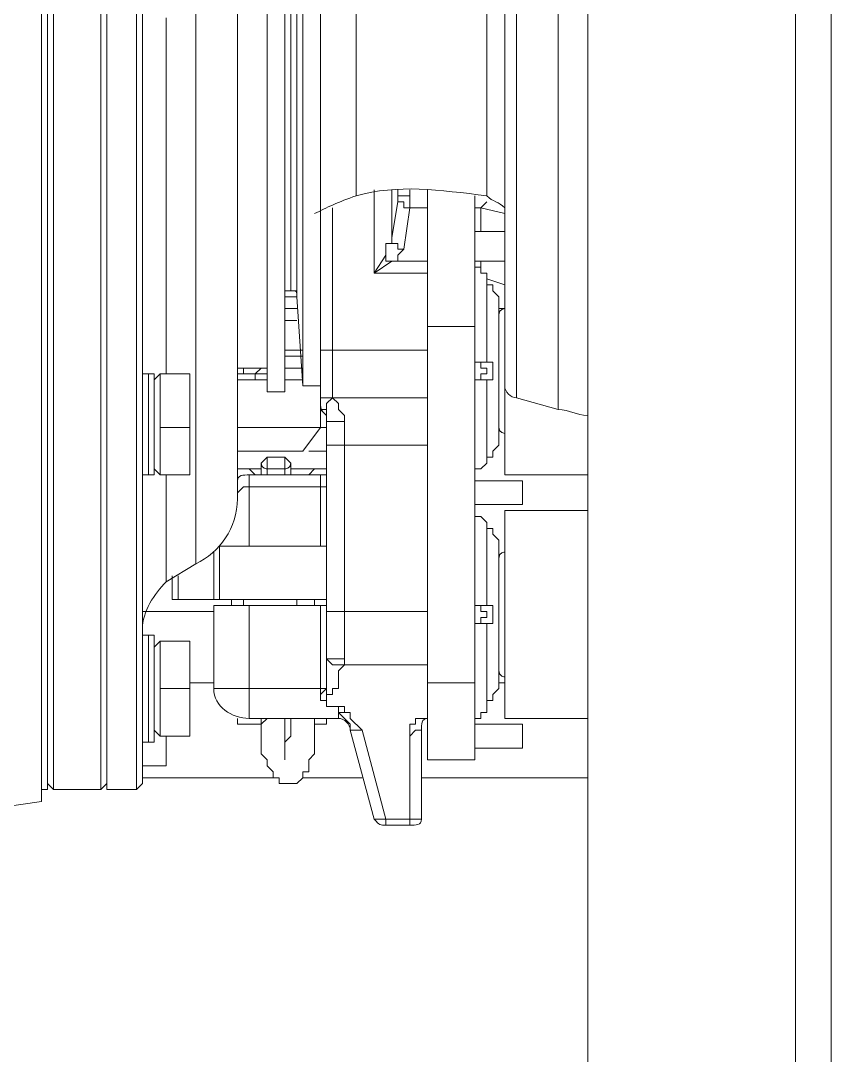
# Model space of a CAD drawing. Header units: millimetres. Extents: x 25083 to 52777, y 24772 to 45779.
# Drawn here: x 46828.7 to 46879.4, y 38544.3 to 38609 of the extents above; entities that cross this region are included whole.
import ezdxf

# ---------------------------------------------------------------- set-up
doc = ezdxf.new("R2010")
doc.units = ezdxf.units.MM

# ---------------------------------------------------------------- blocks, each defined once
blk = doc.blocks.new('zw$F4C5')
at = {"color": 7, "lineweight": 5}
for points in [[(766.856, 316.398), (766.856, 5.199)], [(769.084, 314.541), (769.084, 7.056)], [(753.859, 314.17), (753.859, 7.427)], [(723.407, 92.84), (723.407, 228.386)], [(723.779, 228.386), (723.779, 92.84)], [(723.779, 228.014), (723.779, 93.211)], [(725.635, 92.84), (725.635, 228.386)], [(726.007, 93.211), (726.007, 228.014)], [(729.349, 106.951), (729.349, 214.646)], [(731.949, 111.036), (731.949, 210.189)], [(752.002, 204.99), (752.002, 116.607)], [(749.402, 204.247), (749.402, 117.349)], [(733.805, 203.505), (733.805, 117.721)], [(734.919, 117.721), (734.919, 203.505)], [(736.034, 203.133), (736.034, 118.092)], [(737.148, 115.493), (737.148, 203.133)], [(748.66, 203.133), (748.66, 118.092)], [(731.949, 202.391), (731.949, 118.835)], [(733.805, 118.835), (733.805, 202.391)], [(735.662, 197.563), (735.662, 123.663)], [(734.919, 197.192), (734.919, 124.034)], [(735.291, 124.034), (735.291, 197.192)], [(739.376, 129.976), (739.376, 191.621)], [(747.546, 129.976), (747.546, 191.621)], [(719.694, 92.097), (719.694, 180.109)], [(720.065, 92.84), (720.065, 180.48)], [(720.436, 180.48), (720.436, 92.84)], [(727.492, 141.116), (727.492, 118.835)], [(740.49, 130.347), (740.49, 125.148)], [(741.604, 127.376), (741.604, 130.347)], [(741.975, 130.347), (741.975, 129.976)], [(742.718, 130.347), (742.718, 129.976)], [(743.832, 94.697), (743.832, 130.347)], [(741.604, 127.376), (741.975, 129.604)], [(741.975, 129.976), (742.718, 129.976)], [(741.975, 129.976), (741.975, 129.604)], [(741.975, 129.604), (742.347, 129.604), (742.347, 129.233), (742.718, 129.233)], [(742.718, 129.976), (742.718, 129.233)], [(746.803, 94.697), (746.803, 129.976)], [(747.546, 129.604), (747.174, 129.233), (746.803, 129.233)], [(737.148, 116.978), (737.148, 128.862)], [(737.89, 117.349), (737.89, 129.233)], [(742.718, 129.233), (742.347, 126.633)], [(742.718, 129.233), (743.832, 129.233)], [(748.66, 128.862), (747.174, 129.233)], [(747.174, 127.747), (747.174, 129.233)], [(748.66, 127.747), (748.66, 129.233)], [(746.803, 127.747), (748.66, 127.747)], [(741.233, 126.262), (741.233, 127.005), (741.604, 127.005), (741.604, 127.376)], [(742.347, 126.633), (741.975, 126.633), (741.975, 127.005), (741.604, 127.005), (741.604, 127.376)], [(740.49, 125.148), (741.233, 126.262)], [(741.604, 125.891), (741.233, 125.891), (741.233, 126.262)], [(742.347, 126.633), (741.975, 126.262), (741.975, 125.891), (741.604, 125.891)], [(741.604, 125.891), (740.49, 125.148)], [(743.832, 125.891), (741.604, 125.891)], [(746.803, 125.891), (748.66, 125.891)], [(747.174, 125.148), (747.174, 125.891)], [(740.49, 125.148), (743.832, 125.148)], [(746.803, 125.519), (747.174, 125.519), (747.174, 125.148), (747.546, 125.148), (747.546, 124.777)], [(748.66, 112.522), (748.66, 125.519)], [(747.546, 124.777), (748.66, 124.405)], [(747.546, 124.405), (747.546, 124.777)], [(747.546, 119.578), (747.546, 124.777)], [(747.917, 124.405), (747.546, 124.405)], [(747.917, 124.034), (747.917, 124.405)], [(735.662, 124.034), (734.919, 124.034)], [(735.291, 124.034), (734.919, 124.034)], [(735.662, 123.663), (734.919, 123.663)], [(735.662, 123.663), (734.919, 123.663)], [(735.662, 123.663), (736.034, 118.092)], [(748.288, 123.663), (747.917, 124.034)], [(748.288, 123.663), (748.288, 114.379)], [(734.919, 122.92), (735.662, 122.92)], [(748.288, 122.92), (748.66, 122.92)], [(748.288, 115.121), (748.288, 122.92)], [(734.919, 122.177), (735.662, 122.177)], [(746.803, 121.806), (743.832, 121.806)], [(736.034, 120.32), (734.919, 120.32)], [(736.034, 119.949), (734.919, 119.949)], [(743.832, 120.32), (737.148, 120.32)], [(731.949, 119.206), (732.32, 119.206), (732.32, 118.835), (733.063, 118.835), (733.434, 119.206), (733.805, 119.206)], [(733.805, 119.206), (731.949, 119.206)], [(736.034, 119.206), (734.919, 119.206)], [(746.803, 119.578), (747.546, 119.578)], [(747.174, 119.578), (746.803, 119.578)], [(747.174, 118.464), (747.174, 118.835), (747.546, 118.835), (747.546, 119.206), (747.174, 119.206), (747.174, 119.578)], [(747.546, 119.578), (747.917, 119.578), (747.917, 118.464), (747.546, 118.464)], [(726.007, 118.835), (726.378, 118.835)], [(726.007, 118.464), (726.007, 118.835)], [(726.378, 118.835), (726.75, 118.835)], [(726.378, 118.464), (726.378, 118.835)], [(726.378, 118.464), (726.378, 118.835)], [(726.378, 118.092), (726.378, 118.464)], [(726.378, 118.092), (726.378, 118.464)], [(726.75, 118.464), (726.75, 118.835)], [(726.75, 112.522), (726.75, 118.835)], [(726.75, 118.464), (727.121, 118.835)], [(728.978, 118.835), (727.121, 118.835)], [(727.121, 112.522), (727.121, 118.835)], [(728.978, 112.522), (728.978, 118.835)], [(728.978, 118.835), (728.978, 117.349)], [(732.32, 118.835), (731.949, 118.835)], [(731.949, 118.464), (733.805, 118.464)], [(733.434, 118.835), (732.32, 118.835)], [(733.063, 118.464), (733.063, 118.835)], [(733.805, 118.835), (733.434, 118.835)], [(734.919, 118.464), (736.034, 118.464)], [(746.803, 118.464), (747.174, 118.464)], [(746.803, 118.464), (747.546, 118.464)], [(747.546, 113.264), (747.546, 118.464)], [(726.007, 117.721), (726.007, 118.092)], [(726.378, 117.721), (726.378, 118.092)], [(726.378, 117.721), (726.378, 118.092)], [(726.75, 117.721), (726.75, 118.092)], [(737.148, 118.092), (736.034, 118.092)], [(726.378, 117.349), (726.378, 117.721)], [(726.378, 117.349), (726.378, 117.721)], [(726.378, 117.349), (726.378, 116.978)], [(726.378, 116.978), (726.378, 117.349)], [(726.378, 116.978), (726.378, 117.349)], [(728.978, 117.349), (728.978, 115.493)], [(734.919, 117.721), (733.805, 117.721)], [(737.519, 116.235), (737.148, 116.607), (737.519, 116.607), (737.519, 116.978), (737.89, 117.349)], [(737.148, 116.978), (737.148, 117.349), (737.89, 117.349)], [(737.519, 116.235), (737.519, 116.978), (737.89, 117.349)], [(743.832, 117.349), (737.89, 117.349)], [(738.633, 115.864), (738.633, 116.235), (738.262, 116.607), (738.262, 116.978), (737.89, 117.349)], [(749.402, 117.349), (752.002, 116.607)], [(726.007, 116.607), (726.007, 116.978)], [(726.378, 116.607), (726.378, 116.978)], [(726.378, 116.607), (726.378, 116.978)], [(726.378, 116.235), (726.378, 116.607)], [(726.378, 115.864), (726.378, 116.607)], [(726.75, 116.607), (726.75, 116.978)], [(726.007, 115.493), (726.007, 115.864)], [(726.378, 115.864), (726.378, 116.235)], [(726.378, 115.493), (726.378, 115.864)], [(726.378, 115.493), (726.378, 115.864)], [(726.75, 115.493), (726.75, 115.864)], [(737.519, 101.381), (737.519, 115.864)], [(737.519, 115.864), (738.633, 115.864)], [(738.633, 101.01), (738.633, 115.864)], [(726.378, 114.75), (726.378, 115.493)], [(726.378, 115.121), (726.378, 115.493)], [(728.978, 115.493), (727.121, 115.493)], [(728.978, 115.493), (728.978, 114.007)], [(737.148, 115.493), (731.949, 115.493)], [(737.148, 115.493), (736.034, 114.007)], [(737.519, 115.493), (737.148, 115.493)], [(726.007, 114.379), (726.007, 114.75)], [(726.378, 114.75), (726.378, 115.121)], [(726.378, 114.007), (726.378, 114.75)], [(726.378, 114.379), (726.378, 114.75)], [(726.75, 114.379), (726.75, 114.75)], [(726.378, 114.007), (726.378, 114.379)], [(726.378, 114.007), (726.378, 114.379)], [(726.378, 113.636), (726.378, 114.007)], [(726.378, 113.636), (726.378, 114.007)], [(728.978, 114.007), (728.978, 112.522)], [(736.034, 114.007), (731.949, 114.007)], [(736.405, 114.007), (737.519, 114.007)], [(737.519, 114.379), (743.832, 114.379)], [(747.546, 113.636), (747.917, 113.636), (747.917, 114.007)], [(748.288, 114.379), (747.917, 114.007)], [(726.007, 113.264), (726.007, 113.636)], [(726.378, 113.264), (726.378, 113.636)], [(726.378, 113.264), (726.378, 113.636)], [(726.378, 112.893), (726.378, 113.264)], [(726.378, 112.893), (726.378, 113.264)], [(726.75, 113.264), (726.75, 113.636)], [(733.434, 112.522), (733.434, 113.264)], [(733.805, 113.636), (734.919, 113.636)], [(733.805, 112.522), (733.805, 113.636)], [(734.919, 113.636), (734.919, 112.522)], [(735.291, 113.264), (735.291, 112.522)], [(747.546, 113.264), (747.174, 112.893), (746.803, 112.893)], [(747.546, 113.264), (747.546, 113.636)], [(726.007, 112.522), (726.007, 112.893)], [(726.378, 112.522), (726.378, 112.893)], [(726.378, 112.522), (726.378, 112.893)], [(726.75, 112.893), (727.121, 112.522)], [(726.75, 112.522), (726.75, 112.893)], [(731.949, 112.893), (732.32, 112.893)], [(733.434, 112.893), (731.949, 112.893)], [(732.32, 112.893), (732.691, 112.893), (733.063, 112.522), (733.434, 112.522)], [(733.805, 112.893), (734.919, 112.893)], [(737.519, 112.893), (735.291, 112.893)], [(735.662, 112.522), (736.405, 112.522), (736.776, 112.893), (737.148, 112.893)], [(726.007, 112.522), (726.378, 112.522)], [(726.378, 112.522), (726.75, 112.522)], [(727.121, 112.522), (728.978, 112.522)], [(727.492, 112.522), (727.492, 105.837)], [(737.148, 112.522), (732.691, 112.522)], [(732.691, 108.065), (732.691, 112.522)], [(735.291, 112.522), (735.662, 112.522)], [(737.519, 112.522), (737.148, 112.522)], [(737.148, 112.522), (737.519, 112.522)], [(737.148, 112.522), (737.148, 108.065)], [(746.803, 112.15), (749.774, 112.15)], [(746.803, 112.15), (749.774, 112.15)], [(748.66, 112.522), (753.859, 112.522)], [(749.774, 112.15), (749.774, 110.665)], [(732.691, 111.779), (732.32, 111.779), (731.949, 111.408)], [(732.691, 111.779), (737.519, 111.779)], [(746.803, 110.665), (749.774, 110.665)], [(746.803, 110.665), (749.774, 110.665)], [(753.859, 110.294), (748.66, 110.294)], [(748.66, 97.296), (748.66, 110.294)], [(746.803, 109.922), (747.174, 109.922), (747.546, 109.551)], [(747.546, 109.18), (747.546, 109.551)], [(747.546, 104.352), (747.546, 109.551)], [(747.917, 109.18), (747.546, 109.18)], [(747.917, 108.808), (747.917, 109.18)], [(748.288, 108.437), (747.917, 108.808)], [(730.835, 108.065), (737.519, 108.065)], [(737.519, 108.065), (730.835, 108.065)], [(730.835, 108.065), (730.835, 104.723)], [(730.835, 104.723), (730.835, 108.065)], [(730.835, 108.065), (730.835, 104.723)], [(737.519, 108.065), (737.519, 104.723)], [(748.288, 108.437), (748.288, 99.153)], [(730.463, 104.723), (730.463, 107.694)], [(748.288, 99.896), (748.288, 107.694)], [(729.349, 106.951), (727.492, 105.837)], [(727.864, 106.209), (727.864, 104.723)], [(727.864, 104.723), (727.864, 106.209)], [(728.235, 106.209), (728.235, 104.723)], [(727.864, 104.723), (737.519, 104.723)], [(730.463, 104.352), (737.519, 104.352)], [(730.463, 104.352), (730.463, 99.153)], [(731.577, 104.352), (731.577, 104.723)], [(732.32, 104.352), (732.32, 104.723)], [(732.691, 97.296), (732.691, 104.352)], [(735.662, 104.352), (735.662, 104.723)], [(736.776, 104.352), (736.776, 104.723)], [(737.148, 104.352), (737.148, 98.41)], [(746.803, 104.352), (747.546, 104.352)], [(747.174, 104.352), (746.803, 104.352)], [(747.174, 103.238), (747.174, 103.609), (747.546, 103.609), (747.546, 103.981), (747.174, 103.981), (747.174, 104.352)], [(747.546, 104.352), (747.917, 104.352), (747.917, 103.238), (747.546, 103.238)], [(726.007, 103.981), (730.463, 103.981)], [(743.832, 103.981), (737.519, 103.981)], [(746.803, 103.238), (747.174, 103.238)], [(746.803, 103.238), (747.546, 103.238)], [(747.546, 98.039), (747.546, 103.238)], [(726.007, 102.495), (726.378, 102.495)], [(726.378, 102.495), (726.75, 102.495)], [(726.378, 102.124), (726.378, 102.495)], [(726.378, 102.124), (726.378, 102.495)], [(726.378, 102.124), (726.378, 102.495)], [(726.378, 102.495), (726.378, 102.124)], [(726.75, 95.811), (726.75, 102.495)], [(726.007, 101.381), (726.007, 101.752)], [(726.378, 101.752), (726.378, 102.124)], [(726.378, 101.752), (726.378, 102.124)], [(726.378, 101.381), (726.378, 101.752)], [(726.378, 101.381), (726.378, 101.752)], [(726.75, 101.752), (727.121, 102.124)], [(726.75, 101.381), (726.75, 101.752)], [(728.978, 102.124), (727.121, 102.124)], [(727.121, 96.182), (727.121, 102.124)], [(728.978, 102.124), (728.978, 100.638)], [(728.978, 96.182), (728.978, 102.124)], [(726.378, 101.381), (726.378, 101.01)], [(726.378, 101.01), (726.378, 101.381)], [(726.378, 101.01), (726.378, 101.381)], [(726.378, 100.638), (726.378, 101.01)], [(726.378, 100.638), (726.378, 101.01)], [(738.633, 101.01), (737.519, 101.01), (737.519, 101.381)], [(737.519, 101.01), (737.519, 101.381)], [(737.519, 101.01), (737.89, 100.638), (738.633, 100.638)], [(737.519, 99.153), (737.519, 101.01)], [(738.633, 101.01), (738.633, 100.638)], [(726.007, 100.267), (726.007, 100.638)], [(726.378, 100.267), (726.378, 100.638)], [(726.378, 100.267), (726.378, 100.638)], [(726.75, 100.267), (726.75, 100.638)], [(728.978, 100.638), (728.978, 99.153)], [(738.633, 100.638), (738.262, 100.267), (738.262, 99.153), (737.89, 99.153), (737.89, 98.781)], [(738.633, 100.638), (743.832, 100.638)], [(726.378, 100.267), (726.378, 99.896)], [(726.378, 99.896), (726.378, 100.267)], [(726.378, 99.896), (726.378, 100.267)], [(726.378, 99.524), (726.378, 99.896)], [(726.378, 99.524), (726.378, 99.896)], [(726.007, 99.153), (726.007, 99.524)], [(726.007, 98.781), (726.007, 99.153)], [(726.378, 98.781), (726.378, 99.524)], [(726.378, 98.781), (726.378, 99.524)], [(726.75, 99.153), (726.75, 99.524)], [(726.75, 98.781), (726.75, 99.153)], [(728.978, 99.153), (727.121, 99.153)], [(728.978, 99.524), (730.463, 99.524)], [(728.978, 99.153), (728.978, 97.667)], [(737.519, 99.153), (730.463, 99.153)], [(737.519, 99.153), (737.148, 98.781)], [(737.519, 99.153), (737.519, 98.781), (737.89, 98.781)], [(746.803, 99.524), (743.832, 99.524)], [(748.288, 99.153), (747.917, 98.781)], [(748.288, 99.524), (748.66, 99.524)], [(726.378, 98.41), (726.378, 98.781)], [(726.378, 98.41), (726.378, 98.781)], [(726.378, 97.667), (726.378, 98.41)], [(726.378, 98.039), (726.378, 98.41)], [(737.148, 98.41), (737.519, 98.41), (737.519, 98.781), (737.89, 98.781)], [(737.148, 98.781), (737.148, 98.41)], [(737.519, 98.41), (737.148, 98.41)], [(737.519, 98.41), (737.519, 98.039)], [(747.546, 98.039), (747.546, 98.41), (747.917, 98.41), (747.917, 98.781)], [(726.007, 97.667), (726.007, 98.039)], [(726.378, 97.667), (726.378, 98.039)], [(726.75, 97.667), (726.75, 98.039)], [(737.519, 98.039), (738.262, 98.039)], [(738.262, 98.039), (737.519, 98.039)], [(738.633, 97.667), (738.633, 98.039), (738.262, 98.039)], [(738.262, 98.039), (738.262, 97.667)], [(738.262, 98.039), (738.262, 97.667)], [(747.546, 98.039), (747.546, 97.667), (747.174, 97.667), (747.174, 97.296), (746.803, 97.296)], [(726.378, 97.296), (726.378, 97.667)], [(726.378, 97.296), (726.378, 97.667)], [(726.378, 96.925), (726.378, 97.296)], [(726.378, 96.925), (726.378, 97.296)], [(728.978, 97.667), (728.978, 96.182)], [(731.949, 97.296), (731.949, 96.925)], [(732.691, 97.296), (738.262, 97.296)], [(733.434, 95.068), (733.434, 97.296)], [(733.434, 96.925), (733.805, 97.296)], [(734.919, 97.296), (734.919, 95.068)], [(734.919, 94.697), (734.919, 95.811), (735.291, 96.182), (735.291, 97.296)], [(735.291, 93.211), (735.662, 93.211), (736.034, 93.582), (736.034, 93.954), (736.405, 93.954), (736.405, 94.697), (736.776, 95.068), (736.776, 97.296)], [(737.519, 97.296), (737.519, 96.925)], [(738.262, 97.296), (738.262, 97.667)], [(739.004, 96.553), (739.004, 96.925), (738.262, 97.667)], [(738.633, 97.667), (738.262, 97.667)], [(739.747, 96.553), (739.004, 97.296), (739.004, 97.667), (738.633, 97.667)], [(743.832, 97.296), (743.089, 97.296), (743.089, 96.925), (742.718, 96.925), (742.718, 96.182)], [(748.66, 97.296), (753.859, 97.296)], [(726.007, 96.553), (726.007, 96.925)], [(726.378, 96.553), (726.378, 96.925)], [(726.378, 96.553), (726.378, 96.925)], [(726.378, 96.553), (726.378, 96.925)], [(726.378, 96.182), (726.378, 96.553)], [(726.378, 96.182), (726.378, 96.553)], [(726.378, 96.182), (726.378, 96.553)], [(726.75, 96.553), (726.75, 96.925)], [(726.75, 96.553), (727.121, 96.182)], [(733.434, 96.925), (731.949, 96.925)], [(737.519, 96.925), (736.776, 96.925)], [(739.004, 96.553), (739.747, 96.553)], [(740.49, 90.983), (739.004, 96.553)], [(739.747, 96.553), (741.233, 90.983)], [(742.718, 96.182), (743.089, 96.553), (743.461, 96.553)], [(743.461, 96.553), (743.461, 90.983)], [(746.803, 96.925), (749.774, 96.925)], [(749.774, 96.925), (749.774, 95.439)], [(726.007, 95.811), (726.378, 95.811)], [(726.378, 95.811), (726.378, 96.182)], [(726.378, 95.811), (726.378, 96.182)], [(726.378, 95.811), (726.75, 95.811)], [(727.121, 96.182), (728.978, 96.182)], [(727.492, 94.325), (727.492, 96.182)], [(742.718, 96.182), (742.718, 90.612)], [(746.803, 95.439), (749.774, 95.439)], [(733.805, 94.697), (733.805, 94.325), (734.177, 93.954), (734.177, 93.582), (734.548, 93.582), (734.548, 93.211), (735.291, 93.211)], [(746.803, 94.697), (743.832, 94.697)], [(726.007, 94.325), (727.492, 94.325)], [(720.065, 93.211), (720.436, 92.84)], [(723.779, 93.211), (723.407, 92.84)], [(723.779, 93.211), (723.779, 92.84)], [(725.635, 92.84), (726.007, 93.211)], [(726.007, 93.582), (734.177, 93.582)], [(736.034, 93.582), (739.747, 93.582)], [(743.461, 93.582), (753.859, 93.582)], [(720.065, 92.84), (719.694, 92.84)], [(723.407, 92.84), (720.436, 92.84)], [(725.635, 92.84), (723.779, 92.84)], [(719.694, 92.097), (717.094, 91.726)], [(743.461, 91.354), (743.461, 90.983), (742.718, 90.983)], [(741.233, 90.983), (740.49, 90.983)], [(742.718, 90.983), (741.233, 90.983)], [(741.233, 90.983), (741.233, 90.612)], [(741.233, 90.612), (742.718, 90.612)]]:
    blk.add_lwpolyline(points, dxfattribs=at)
for points in [[(747.546, 129.976), (744.575, 130.347), (741.975, 130.718), (739.376, 129.976)], [(739.376, 129.976), (738.262, 129.604), (737.519, 129.233), (736.776, 128.862)], [(748.66, 129.233), (748.288, 129.604), (747.917, 129.604), (747.546, 129.976)], [(734.919, 124.034), (734.919, 124.034), (734.919, 124.034), (734.919, 124.034)], [(735.662, 123.663), (735.662, 124.034), (735.662, 124.034), (735.291, 124.034)], [(748.288, 122.92), (748.288, 123.291), (748.288, 123.291), (748.288, 123.663)], [(748.66, 122.92), (748.66, 122.92), (748.288, 122.92), (748.288, 122.548)], [(731.949, 118.835), (731.949, 118.835), (731.949, 118.835), (731.949, 118.835)], [(731.949, 118.835), (731.949, 118.835), (731.949, 118.835), (731.949, 118.835)], [(733.805, 118.835), (733.805, 118.835), (733.805, 118.835), (733.805, 118.835)], [(733.805, 118.835), (733.805, 118.835), (733.805, 118.835), (733.805, 118.835)], [(748.66, 118.092), (748.66, 117.721), (749.031, 117.349), (749.402, 117.349)], [(737.148, 116.978), (737.148, 116.607), (737.148, 116.607), (737.519, 116.235)], [(753.859, 116.235), (753.116, 116.235), (752.745, 116.607), (752.002, 116.607)], [(737.519, 115.864), (737.519, 115.864), (737.519, 116.235), (737.519, 116.235)], [(748.288, 115.493), (748.288, 115.121), (748.66, 115.121), (748.66, 115.121)], [(748.288, 114.379), (748.288, 114.75), (748.288, 114.75), (748.288, 115.121)], [(733.805, 113.636), (733.805, 113.636), (733.434, 113.264), (733.434, 113.264)], [(733.434, 113.264), (733.434, 112.893), (733.805, 112.893), (733.805, 112.893)], [(734.919, 113.636), (734.919, 113.636), (735.291, 113.264), (735.291, 113.264)], [(735.291, 113.264), (735.291, 112.893), (734.919, 112.893), (734.919, 112.893)], [(732.691, 112.522), (732.32, 112.522), (731.949, 112.522), (731.949, 112.15)], [(729.349, 106.951), (730.835, 107.694), (731.949, 109.18), (731.949, 111.036)], [(748.288, 107.694), (748.288, 108.065), (748.288, 108.065), (748.288, 108.437)], [(748.66, 107.694), (748.66, 107.694), (748.288, 107.694), (748.288, 107.323)], [(727.492, 105.837), (726.75, 105.095), (726.007, 103.981), (726.007, 102.866)], [(748.288, 100.267), (748.288, 99.896), (748.66, 99.896), (748.66, 99.896)], [(748.288, 99.153), (748.288, 99.524), (748.288, 99.524), (748.288, 99.896)], [(730.463, 99.153), (730.463, 98.039), (731.577, 97.296), (732.691, 97.296)], [(739.004, 96.553), (739.004, 96.925), (738.633, 97.296), (738.262, 97.296)], [(743.832, 97.296), (743.461, 97.296), (743.461, 96.925), (743.461, 96.553)], [(733.434, 95.068), (733.434, 95.068), (733.805, 94.697), (733.805, 94.697)], [(740.49, 90.983), (740.861, 90.612), (740.861, 90.612), (741.233, 90.612)], [(742.718, 90.612), (743.089, 90.612), (743.461, 90.612), (743.461, 90.983)]]:
    blk.add_open_spline(points, degree=3, dxfattribs=at)

msp = doc.modelspace()

# ---------------------------------------------------------------- block references
msp.add_blockref('zw$F4C5', (46110.278, 38468.039))

doc.saveas('drawing.dxf')
